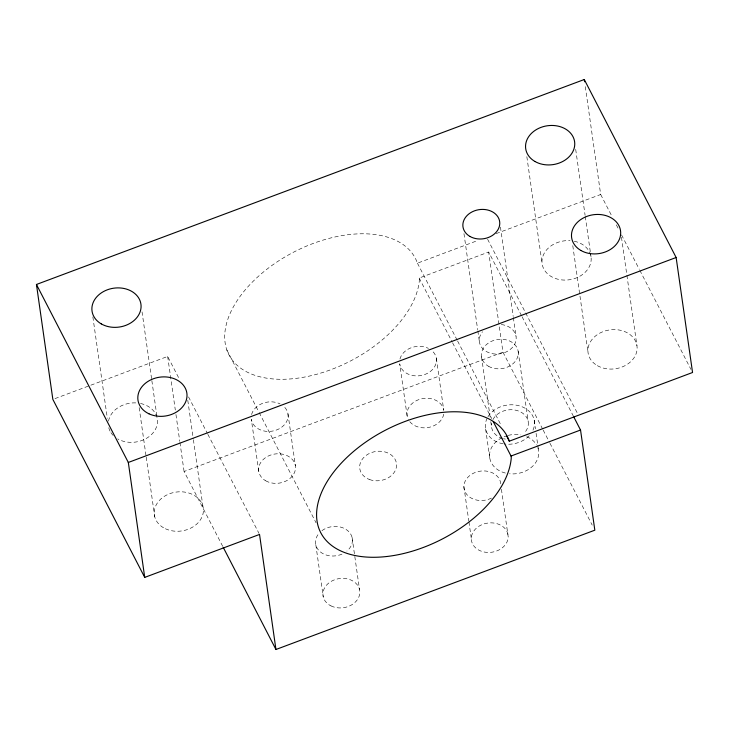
<?xml version="1.0" encoding="UTF-8"?>
<svg xmlns="http://www.w3.org/2000/svg" width="729" height="729" viewBox="0 0 729 729"><rect width="100%" height="100%" fill="white"/><g stroke="black" fill="none" stroke-linecap="round" stroke-linejoin="round"><path stroke-width="0.55" stroke-dasharray="3.65 2.73" d="M521.554 315.748L488.667 252.034L419.166 278.041L419.412 279.79A104.958 61.4 -27.3 0 1 276.3 379.162A104.958 61.4 -27.3 0 1 263.57 271.89A104.958 61.4 -27.3 0 1 417.444 263.187L478.051 240.397M54.976 398.608L167.661 356.445L179.143 378.697M496.148 233.608L600.678 194.497L584.913 84.017M222.71 546.34L184.082 471.499L502.964 352.189L488.667 252.034M600.678 194.497L611.64 215.738M616.342 224.842L618.948 229.899M621.564 234.948L639.306 269.338M639.834 270.35L690.983 369.457M487.601 239.221L577.897 414.181M522.073 316.76L573.231 415.867M502.964 352.189L542.631 429.053M543.16 430.064L549.42 442.202M549.939 443.214L592.221 525.126M417.444 263.187L457.11 340.051M457.63 341.063L501.479 426.009M419.166 278.041L452.044 341.755M452.572 342.767L491.72 418.619M226.801 349.884L258.649 411.575M259.169 412.578L316.067 522.811M188.538 396.895L207.328 433.308M207.856 434.32L259.005 533.428M621.463 237.244L626.73 274.14M626.894 275.261L636.946 345.701M575.691 149.381L585.105 215.337M585.269 216.458L590.372 252.234M590.536 253.355L591.009 256.708M572.775 245.646L588.093 352.982M526.839 156.662L542.157 263.989M534.202 420.123L535.451 428.916M536.079 433.308L537.647 444.298M537.811 445.401L538.439 449.793M500.44 227.056L513.189 316.395M513.344 317.516L516.059 336.497M518.173 351.305L528.224 421.781M501.424 489.287L508.204 536.799A18.526 14.717 -8.1 0 1 480.402 550.869A18.526 14.717 -8.1 0 1 480.639 525.272A18.526 14.717 -8.1 0 1 508.204 536.799M463.963 233.644L477.668 329.736M477.832 330.848L479.427 342.029M481.532 356.773L490.152 417.179M490.79 421.654L491.592 427.249M485.614 428.907L489.852 458.587M463.881 486.562L468.774 520.816M468.929 521.918L471.299 538.494M436.352 358.386L443.761 410.318A18.526 14.717 -8.1 0 0 420.843 398.982A18.526 14.717 -8.1 0 0 408.322 419.457M407.119 415.785L399.711 363.853A18.526 14.717 -8.1 0 0 424.916 374.469A18.526 14.717 -8.1 0 0 432.78 351.478M352.098 537.537L359.515 589.469M315.839 544.909L323.248 596.841M287.982 413.899L295.391 465.831M258.749 471.299L251.341 419.366A18.526 14.717 -8.1 0 0 276.546 429.982A18.526 14.717 -8.1 0 0 284.41 406.992M187.781 400.312L193.249 438.621M193.404 439.742L202.89 506.218M167.661 356.445L175.315 410.062M175.953 414.528L179.771 441.337M179.935 442.457L184.082 471.499M142.037 311.866L151.687 379.517M151.851 380.638L156.999 416.715M139.148 407.566L146.055 456.008M146.219 457.138L154.739 516.843M92.856 316.896L107.345 418.364M537.893 447.816A24.695 19.628 -8.1 0 1 509.516 473.777M505.388 473.057A24.695 19.628 -8.1 0 1 489.606 456.892A24.695 19.628 -8.1 0 1 502.163 437.61M504.076 436.735A24.695 19.628 -8.1 0 1 507.092 435.687M508.131 435.395A24.695 19.628 -8.1 0 1 520.87 434.894M526.766 436.625A24.695 19.628 -8.1 0 1 536.599 444.963M487.956 416.76A24.695 19.628 -8.1 0 1 519.85 405.98A24.695 19.628 -8.1 0 1 532.899 430.338M529.208 435.732A24.695 19.628 -8.1 0 1 504.231 443.979M503.183 443.815A24.695 19.628 -8.1 0 1 486.917 418.701M492.932 419.603A18.526 14.717 -8.1 0 1 519.294 411.311A18.526 14.717 -8.1 0 1 524.433 432.871M505.425 439.077A18.526 14.717 -8.1 0 1 503.566 438.721M502.673 438.484A18.526 14.717 -8.1 0 1 491.638 423.385M140.533 403.492A24.695 19.628 -8.1 0 1 154.603 430.766A24.695 19.628 -8.1 0 1 117.715 438.913M113.223 435.468A24.695 19.628 -8.1 0 1 110.58 432.069M110.07 431.158A24.695 19.628 -8.1 0 1 108.466 426.255M108.53 421.116A24.695 19.628 -8.1 0 1 136.35 402.927M574.224 241.226A24.695 19.628 -8.1 0 1 584.057 273.311A24.695 19.628 -8.1 0 1 543.26 267.835A24.695 19.628 -8.1 0 1 570.042 240.661M443.715 414.181A18.526 14.717 -8.1 0 1 428.862 427.394A18.526 14.717 -8.1 0 1 409.37 421.143M501.279 324.56A18.526 14.726 -8.4 0 1 515.203 343.104A18.526 14.726 -8.4 0 1 489.487 352.927A18.526 14.726 -8.4 0 1 482.507 331.731M321.936 530.648A18.526 14.717 -8.1 0 1 347.56 530.521A18.526 14.717 -8.1 0 1 346.886 551.106M341.974 554.122A18.526 14.717 -8.1 0 1 319.976 551.589A18.526 14.717 -8.1 0 1 318.719 533.692M491.446 498.089A18.526 14.717 -8.1 0 1 464.947 491.565A18.526 14.717 -8.1 0 1 479.263 471.308A18.526 14.717 -8.1 0 1 500.787 484.867M399.966 359.033A18.526 14.717 -8.1 0 1 428.442 348.38M251.596 414.546A18.526 14.717 -8.1 0 1 280.073 403.893M265.693 480.785A18.526 14.717 -8.1 0 0 295.345 469.695A18.526 14.717 -8.1 0 0 270.186 455.215A18.526 14.717 -8.1 0 0 265.693 480.785M330.984 605.899A18.526 14.717 -8.1 0 0 359.78 593.306A18.526 14.717 -8.1 0 0 333.381 580.257A18.526 14.717 -8.1 0 0 330.984 605.899M597.343 365.639A24.695 19.628 -8.1 0 0 636.882 350.849A24.695 19.628 -8.1 0 0 603.33 331.54A24.695 19.628 -8.1 0 0 597.343 365.639M488.466 366.259A18.526 14.717 -8.1 0 0 518.119 355.169A18.526 14.717 -8.1 0 0 492.959 340.689A18.526 14.717 -8.1 0 0 488.466 366.259M165.383 528.735A24.695 19.628 -8.1 0 0 203.382 511.321A24.695 19.628 -8.1 0 0 167.679 494.535A24.695 19.628 -8.1 0 0 165.383 528.735M369.585 479.554A18.526 14.717 -8.1 0 0 396.549 464.419A18.526 14.717 -8.1 0 0 368.218 454.058A18.526 14.717 -8.1 0 0 369.585 479.554"/><path stroke-width="1.09" d="M493.287 421.654L511.029 456.035L511.275 457.785A104.958 61.4 -27.3 0 1 368.163 557.156A104.958 61.4 -27.3 0 1 355.442 449.884A104.958 61.4 -27.3 0 1 509.307 441.182L692.55 372.492L676.138 257.501L584.275 79.507L36.45 284.474L52.852 399.401L144.725 577.395L259.533 534.439L275.945 649.493L594.828 530.183L580.539 430.028L573.75 416.879M144.725 577.395L128.322 462.459L676.138 257.501M511.029 456.035L580.539 430.028M506.701 436.124L509.307 441.182M223.229 547.351L275.945 649.493M36.45 284.474L128.322 462.459M584.275 79.507L584.594 81.766M534.977 161.492A24.695 19.628 -8.1 0 0 574.516 146.702A24.695 19.628 -8.1 0 0 540.964 127.393A24.695 19.628 -8.1 0 0 534.977 161.492M469.941 236.433A18.526 14.717 -8.1 0 0 499.593 225.334A18.526 14.717 -8.1 0 0 474.433 210.854A18.526 14.717 -8.1 0 0 469.941 236.433M101.304 323.913A24.695 19.628 -8.1 0 0 140.843 309.123A24.695 19.628 -8.1 0 0 107.291 289.823A24.695 19.628 -8.1 0 0 101.304 323.913M148.98 413.817A24.695 19.628 -8.1 0 0 186.988 396.403A24.695 19.628 -8.1 0 0 151.277 379.627A24.695 19.628 -8.1 0 0 148.98 413.817M580.913 250.475A24.695 19.628 -8.1 0 0 620.443 235.686A24.695 19.628 -8.1 0 0 586.9 216.376A24.695 19.628 -8.1 0 0 580.913 250.475"/></g></svg>
